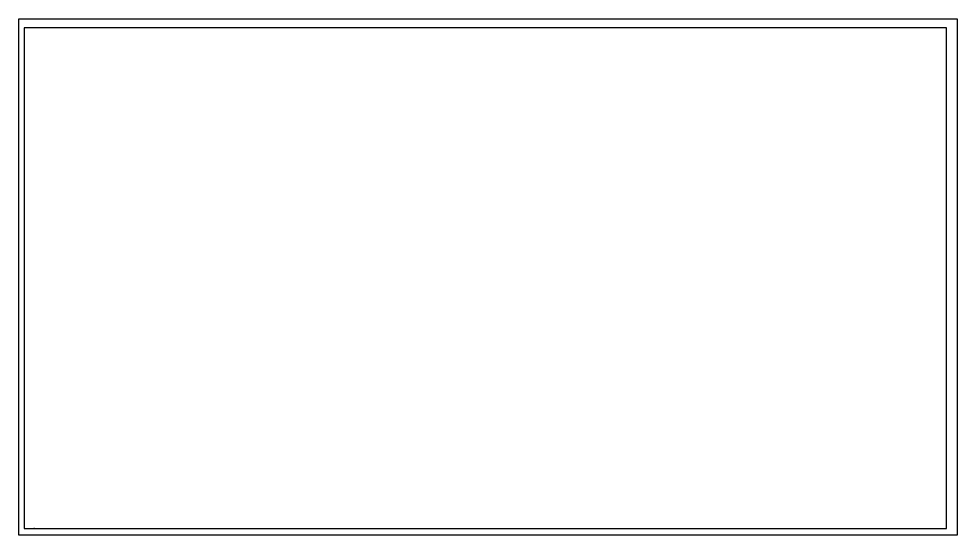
# Model space of a CAD drawing. Header units: millimetres. Extents: x -0.5 to 89.9, y -0.7 to 49.1.
import ezdxf

# ---------------------------------------------------------------- set-up
doc = ezdxf.new("R2010")
doc.units = ezdxf.units.MM
doc.layers.get('0').update_dxf_attribs({"true_color": 0xe7f0ff})
picture_1 = doc.add_image_def('image1.bmp', size_in_pixel=(1175, 647))

msp = doc.modelspace()

# ---------------------------------------------------------------- linework, layer by layer
msp.add_lwpolyline([(0, 0), (88.9, 0), (88.9, 48.26), (0, 48.26)], close=True)
msp.add_point((0.983, 0))

# ---------------------------------------------------------------- pictures from other files: only their frames are drawn
image = msp.add_image(picture_1, insert=(-0.506, -0.653), size_in_units=(90.442, 49.801))
image.dxf.flags = 7

doc.saveas('drawing.dxf')
